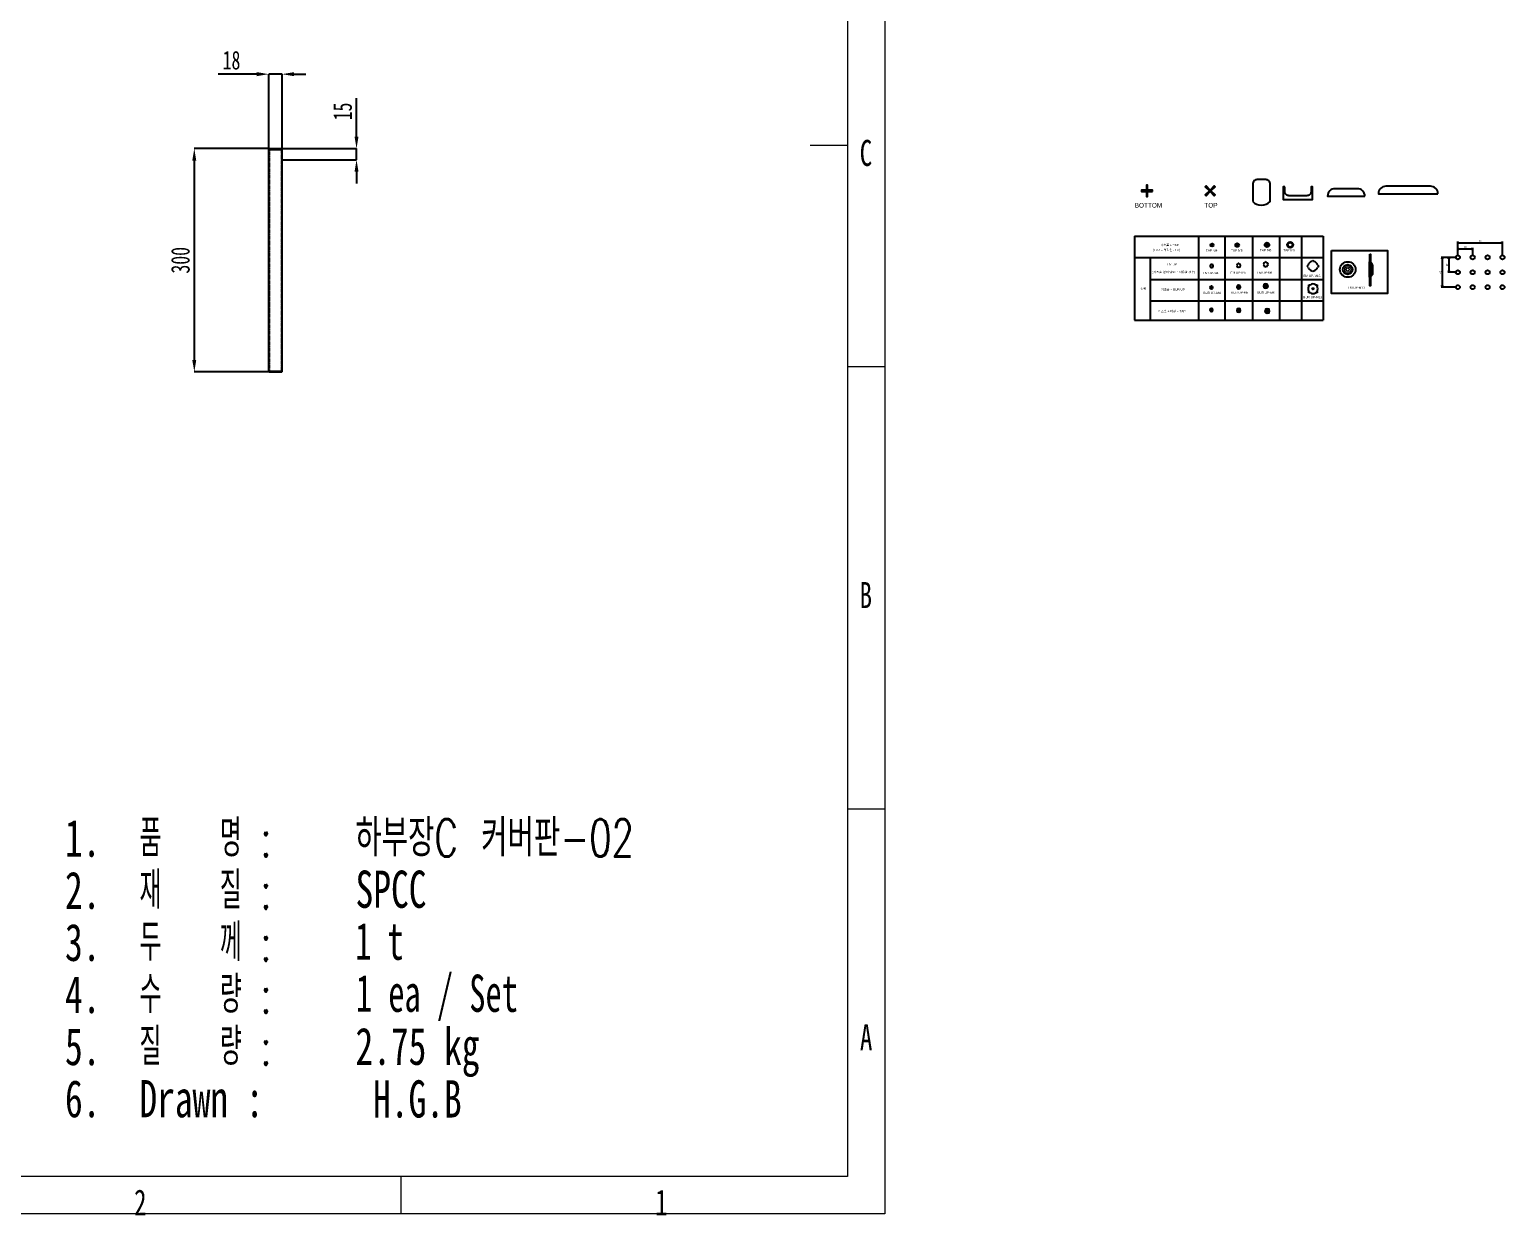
# Model space of a CAD drawing. Header units: millimetres. Extents: x 109 to 5041, y 147 to 3020.
# Drawn here: x 3059 to 5041, y 147 to 1741 of the extents above; entities that cross this region are included whole.
import ezdxf

# ---------------------------------------------------------------- set-up
doc = ezdxf.new("R2010")
doc.units = ezdxf.units.MM
doc.linetypes.add('HIDDEN', pattern=[1.905, 1.27, -0.635])
for name, color, linetype in [('SW_노트', 7, 'Continuous'), ('SW_치수', 1, 'Continuous'), ('SW_테두리', 7, 'Continuous'), ('숨은선', 2, 'HIDDEN'), ('자석', 1, 'Continuous')]:
    doc.layers.add(name, color=color, linetype=linetype)
doc.layers.add('외형선', color=7, linetype='Continuous', lineweight=25)
doc.styles.add('H', font='txt.shx')
doc.styles.add('SLDTEXTSTYLE0', font='TXT', dxfattribs={"width": 0.64})
doc.styles.add('SLDTEXTSTYLE1', font='TXT', dxfattribs={"width": 0.7})
doc.styles.add('SLDTEXTSTYLE2', font='TXT', dxfattribs={"width": 0.633333})
doc.styles.add('SLDTEXTSTYLE3', font='TXT', dxfattribs={"width": 0.585714, "bigfont": 'bigfont'})
doc.styles.add('SLDTEXTSTYLE4', font='TXT', dxfattribs={"width": 0.7, "bigfont": 'bigfont'})
doc.styles.get("Standard").update_dxf_attribs({"font": 'arial.ttf'})
doc.styles.add('골프존(맑은고딕)', font='malgun.ttf')
doc.dimstyles.new('RARERAW 1_1', dxfattribs={"dimscale": 0, "dimtxt": 2.5, "dimasz": 2, "dimexe": 1.5, "dimexo": 1.5, "dimgap": 1.2, "dimtad": 1, "dimdec": 1, "dimdsep": 46, "dimtxsty": '골프존(맑은고딕)', "dimblk": 'OPEN30', "dimcen": 0.09, "dimclrd": 1, "dimclre": 1, "dimclrt": 256, "dimadec": 0, "dimazin": 0, "dimtfac": 1, "dimtdec": 1, "dimtmove": 0, "dimatfit": 3, "dimldrblk": 'OPEN30', "dimfxl": 1, "dimtolj": 1, "dimtzin": 0, "dimarcsym": 0})
doc.dimstyles.new('SLDDIMSTYLE1', dxfattribs={"dimtxt": 25, "dimasz": 16, "dimexe": 0, "dimexo": 0.0625, "dimgap": 6.25, "dimtad": 1, "dimdec": 1, "dimrnd": 1e-09, "dimzin": 12, "dimdsep": 46, "dimtxsty": 'SLDTEXTSTYLE1', "dimsah": 1, "dimcen": 0.09, "dimadec": 0, "dimazin": 3, "dimtfac": 1, "dimtdec": 1, "dimtofl": 0, "dimtmove": 0, "dimatfit": 3, "dimfxl": 1, "dimfrac": 2, "dimtolj": 1, "dimtzin": 12, "dimarcsym": 0})
doc.dimstyles.new('SLDDIMSTYLE2', dxfattribs={"dimtxt": 25, "dimasz": 16, "dimexe": 0, "dimexo": 0.0625, "dimgap": 6.25, "dimtad": 1, "dimdec": 1, "dimrnd": 1e-09, "dimzin": 12, "dimdsep": 46, "dimtxsty": 'SLDTEXTSTYLE1', "dimsah": 1, "dimcen": 0.09, "dimadec": 0, "dimazin": 3, "dimtfac": 1, "dimtdec": 1, "dimtmove": 0, "dimatfit": 0, "dimfxl": 1, "dimfrac": 2, "dimtolj": 1, "dimtzin": 12, "dimarcsym": 0})

# ---------------------------------------------------------------- blocks, each defined once
blk = doc.blocks.new('*D22')
at = {"layer": 'Defpoints', "color": 0}
for p in [(3382, 1580.7), (3280.9, 1280.7), (3382, 1280.7)]:
    blk.add_point(p, dxfattribs=at)
at = {"layer": 'SW_치수', "color": 0, "lineweight": -2}
for p, q in [((3381.9, 1580.7), (3280.9, 1580.7)), ((3280.9, 1564.7), (3280.9, 1296.7)), ((3381.9, 1280.7), (3280.9, 1280.7))]:
    blk.add_line(p, q, dxfattribs=at)
at = {"layer": 'SW_치수', "color": 0}
for points in [[(3278.2, 1564.7), (3283.5, 1564.7), (3280.9, 1580.7)], [(3278.2, 1296.7), (3283.5, 1296.7), (3280.9, 1280.7)]]:
    blk.add_solid(points, dxfattribs=at)
at = {"layer": 'SW_치수', "color": 0, "insert": (3249.6, 1430.7), "char_height": 25, "attachment_point": 2, "rotation": 90, "style": 'SLDTEXTSTYLE1'}
blk.add_mtext('\\A1;300', dxfattribs=at)
blk = doc.blocks.new('*D23')
at = {"layer": 'Defpoints', "color": 0}
for p in [(3398.9, 1680.7), (3380.9, 1579.6), (3398.9, 1579.6)]:
    blk.add_point(p, dxfattribs=at)
at = {"layer": 'SW_치수', "color": 0, "lineweight": -2}
for p, q in [((3364.9, 1680.7), (3313, 1680.7)), ((3380.9, 1579.7), (3380.9, 1680.7)), ((3398.9, 1680.7), (3380.9, 1680.7)), ((3398.9, 1579.7), (3398.9, 1680.7)), ((3414.9, 1680.7), (3430.9, 1680.7))]:
    blk.add_line(p, q, dxfattribs=at)
at = {"layer": 'SW_치수', "color": 0}
for points in [[(3364.9, 1683.4), (3364.9, 1678), (3380.9, 1680.7)], [(3414.9, 1683.4), (3414.9, 1678), (3398.9, 1680.7)]]:
    blk.add_solid(points, dxfattribs=at)
at = {"layer": 'SW_치수', "color": 0, "insert": (3330.9, 1712), "char_height": 25, "attachment_point": 2, "style": 'SLDTEXTSTYLE1'}
blk.add_mtext('\\A1;18', dxfattribs=at)
blk = doc.blocks.new('*D24')
at = {"layer": 'Defpoints', "color": 0}
for p in [(3397.8, 1580.7), (3398.9, 1565.7), (3498.9, 1565.7)]:
    blk.add_point(p, dxfattribs=at)
at = {"layer": 'SW_치수', "color": 0, "lineweight": -2}
for p, q in [((3498.9, 1596.7), (3498.9, 1648.5)), ((3397.8, 1580.7), (3498.9, 1580.7)), ((3398.9, 1565.7), (3498.9, 1565.7)), ((3498.9, 1565.7), (3498.9, 1580.7)), ((3498.9, 1549.7), (3498.9, 1533.7))]:
    blk.add_line(p, q, dxfattribs=at)
at = {"layer": 'SW_치수', "color": 0}
for points in [[(3496.2, 1596.7), (3501.5, 1596.7), (3498.9, 1580.7)], [(3496.2, 1549.7), (3501.5, 1549.7), (3498.9, 1565.7)]]:
    blk.add_solid(points, dxfattribs=at)
at = {"layer": 'SW_치수', "color": 0, "insert": (3467.6, 1630.6), "char_height": 25, "attachment_point": 2, "rotation": 90, "style": 'SLDTEXTSTYLE1'}
blk.add_mtext('\\A1;15', dxfattribs=at)
blk = doc.blocks.new('RUBBER8010')
blk.add_lwpolyline([(40, -5, 0.414214), (30, 5), (-30, 5, 0.414214), (-40, -5), (40, -5, 0.414214)], format="xyb")
blk = doc.blocks.new('RUBBER5010')
blk.add_lwpolyline([(25, -5, 0.414214), (15, 5), (-15, 5, 0.414214), (-25, -5), (25, -5, 0.414214)], format="xyb")
blk = doc.blocks.new('MULT')
blk.add_lwpolyline([(-17.55, 8.4), (-19.75, 8.4), (-19.75, -8.4), (19.75, -8.4), (19.75, 8.4), (17.55, 8.4), (17.55, 2, -0.414214), (12.15, -3.4), (-12.15, -3.4, -0.414214), (-17.55, 2), (-17.55, 8.4)], format="xyb")
blk = doc.blocks.new('DOORSP')
blk.add_lwpolyline([(-11.75, -12.059903, 0.437455), (11.75, -12.059903), (11.75, 11.2, 0.414214), (5.75, 17.2), (-5.75, 17.2, 0.414214), (-11.75, 11.2), (-11.75, -12.059903, 0.437455)], format="xyb")
blk = doc.blocks.new('fgghjgdhj')
for p, q in [((316.6, -98.7), (316.1, -98.7)), ((316.1, -98.7), (316.1, -99.2)), ((320.1, -98.7), (319.6, -98.7)), ((320.1, -99.2), (320.1, -98.7)), ((316.1, -102.2), (316.1, -102.7)), ((316.1, -102.7), (316.6, -102.7)), ((319.6, -102.7), (320.1, -102.7)), ((320.1, -102.7), (320.1, -102.2))]:
    blk.add_line(p, q)
for start, end in [(53.1301, 126.8699), (143.1301, 216.8699), (233.1301, 306.8699), (323.1301, 36.8699)]:
    blk.add_arc((318.1, -100.7), 2.5, start, end)
blk = doc.blocks.new('gkgfgh')
at = {"linetype": 'Continuous'}
for p, q in [((352.9, -96.8), (352.1, -96.8)), ((352.1, -96.8), (352.1, -97.7)), ((357.1, -96.8), (356.2, -96.8)), ((357.1, -97.7), (357.1, -96.8)), ((352.1, -101), (352.1, -101.8)), ((352.1, -101.8), (352.9, -101.8)), ((356.2, -101.8), (357.1, -101.8)), ((357.1, -101.8), (357.1, -101))]:
    blk.add_line(p, q, dxfattribs=at)
for start, end in [(146.4427, 213.5573), (56.4427, 123.5573), (326.4427, 33.5573), (236.4427, 303.5573)]:
    blk.add_arc((354.6, -99.3), 3, start, end, dxfattribs=at)
blk = doc.blocks.new('M4 버링탭')
at = {"color": 2}
for p, q in [((2252.3, 1771.4), (2249.3, 1768.4)), ((2252.3, 1768.4), (2249.3, 1771.4))]:
    blk.add_line(p, q, dxfattribs=at)
at = {"linetype": 'Continuous'}
blk.add_lwpolyline([(2249.3, 1768.4), (2249.5, 1768.4, 0.377964), (2252.1, 1768.4), (2252.3, 1768.4), (2252.3, 1768.6, 0.377964), (2252.3, 1771.2), (2252.3, 1771.4), (2252.1, 1771.4, 0.377964), (2249.5, 1771.4), (2249.3, 1771.4), (2249.3, 1771.2, 0.377964), (2249.3, 1768.6)], format="xyb", close=True, dxfattribs=at)
blk.add_circle((2250.8, 1769.9), 1)
blk = doc.blocks.new('M5 버링탭')
at = {"color": 2}
for p, q in [((615.2, 44.5), (619.2, 48.5)), ((619.2, 44.5), (615.2, 48.5))]:
    blk.add_line(p, q, dxfattribs=at)
blk.add_lwpolyline([(618.7, 48.5, 0.333333), (615.7, 48.5), (615.2, 48.5), (615.2, 48, 0.333333), (615.2, 45), (615.2, 44.5), (615.7, 44.5, 0.333333), (618.7, 44.5), (619.2, 44.5), (619.2, 45, 0.333333), (619.2, 48), (619.2, 48.5), (618.7, 48.5, 0.333333)], format="xyb")
blk.add_circle((617.2, 46.5), 1.25)
blk = doc.blocks.new('M6 버링탭')
at = {"color": 2}
for p, q in [((657.9, 48.2), (652.9, 43.2)), ((657.9, 43.2), (652.9, 48.2))]:
    blk.add_line(p, q, dxfattribs=at)
at = {"linetype": 'Continuous'}
blk.add_lwpolyline([(652.9, 43.2), (653.8, 43.2, 0.301511), (657.1, 43.2), (657.9, 43.2), (657.9, 44, 0.301511), (657.9, 47.3), (657.9, 48.2), (657.1, 48.2, 0.301511), (653.8, 48.2), (652.9, 48.2), (652.9, 47.3, 0.301511), (652.9, 44)], format="xyb", close=True, dxfattribs=at)
blk.add_circle((655.4, 45.7), 1.5)
blk = doc.blocks.new('M4 TAP')
at = {"color": 7}
for radius in [2, 1.5]:
    blk.add_circle((2351.5, 1935.6), radius, dxfattribs=at)
blk.add_circle((2351.5, 1935.6), 1)
blk = doc.blocks.new('M5 TAP')
at = {"color": 7}
for radius in [2.5, 2]:
    blk.add_circle((2385.4, 1935.6), radius, dxfattribs=at)
blk.add_circle((2385.4, 1935.6), 1.25)
blk = doc.blocks.new('M6 TAP')
at = {"color": 7}
for radius in [3, 2.5]:
    blk.add_circle((2425.3, 1935.9), radius, dxfattribs=at)
blk.add_circle((2425.3, 1935.9), 1.5)
blk = doc.blocks.new('M8 TAP')
at = {"color": 7}
for radius in [4, 3.5, 3]:
    blk.add_circle((2456.5, 1935.9), radius, dxfattribs=at)
blk = doc.blocks.new('FDZGWAERTAWETFDZG4')
at = {"color": 3}
for p, q in [((2575, 1891.5), (2576.2, 1891.5)), ((2577.7, 1887.5), (2575, 1891.5)), ((2578.9, 1887.5), (2576.2, 1891.5)), ((2577.7, 1887.5), (2578.9, 1887.5)), ((2577.7, 1887.5), (2577.7, 1874.5)), ((2578.9, 1887.5), (2578.9, 1874.5)), ((2577.7, 1874.5), (2575, 1870.5)), ((2575, 1870.5), (2576.2, 1870.5)), ((2578.9, 1874.5), (2576.2, 1870.5)), ((2577.7, 1874.5), (2578.9, 1874.5))]:
    blk.add_line(p, q, dxfattribs=at)
at = {"color": 252}
blk.add_line((2575, 1870.5), (2575, 1891.5), dxfattribs=at)
blk = doc.blocks.new('BUR UP-M13')
for p, q in [((2493.3, 1858.6), (2493.3, 1860.6)), ((2493.3, 1860.6), (2495.3, 1860.6)), ((2493.3, 1849.6), (2493.3, 1851.6)), ((2495.3, 1849.6), (2493.3, 1849.6)), ((2502.3, 1860.6), (2504.3, 1860.6)), ((2504.3, 1849.6), (2502.3, 1849.6)), ((2504.3, 1860.6), (2504.3, 1858.6)), ((2504.3, 1851.6), (2504.3, 1849.6))]:
    blk.add_line(p, q)
blk.add_circle((2498.8, 1855.1), 1)
for start, end in [(147.7958, 212.2042), (57.7958, 122.2042), (237.7958, 302.2042), (327.7958, 32.2042)]:
    blk.add_arc((2498.8, 1855.1), 6.5, start, end)
blk = doc.blocks.new('EM UP-M13')
for p, q in [((2490.9, 1885.6), (2492.4, 1887.1)), ((2492.4, 1884.2), (2490.9, 1885.6)), ((2497.3, 1892), (2498.7, 1893.4)), ((2498.7, 1893.4), (2500.2, 1892)), ((2505.1, 1887.1), (2506.5, 1885.6)), ((2506.5, 1885.6), (2505.1, 1884.2)), ((2498.7, 1877.9), (2497.3, 1879.3)), ((2500.2, 1879.3), (2498.7, 1877.9))]:
    blk.add_line(p, q)
for start, end in [(102.7958, 167.2042), (192.7958, 257.2042), (12.7958, 77.2042), (282.7958, 347.2042)]:
    blk.add_arc((2498.7, 1885.6), 6.5, start, end)
blk = doc.blocks.new('자석 12파이 3T')
at = {"layer": '자석', "linetype": 'Continuous', "lineweight": 15, "ltscale": 5}
for p, q in [((5032.6, 7348.8), (5029.6, 7348.8)), ((5029.6, 7336.9), (5029.6, 7348.8)), ((5030.6, 7344.9), (5029.6, 7344.9)), ((5029.6, 7340.8), (5030.6, 7340.8)), ((5029.6, 7336.9), (5032.6, 7336.9)), ((5032.6, 7347), (5030.6, 7344.9)), ((5030.6, 7344.9), (5030.6, 7340.8)), ((5030.6, 7340.8), (5032.6, 7338.8)), ((5032.6, 7336.9), (5032.6, 7348.8))]:
    blk.add_line(p, q, dxfattribs=at)
blk = doc.blocks.new('GVUYHTRDY')
at = {"layer": '자석', "linetype": 'Continuous', "lineweight": 15, "ltscale": 25}
for radius in [6, 4.1, 2.1]:
    blk.add_circle((2608.3, 1876.3), radius, dxfattribs=at)
blk = doc.blocks.new('_Open30')
at = {"color": 0, "linetype": 'ByBlock', "lineweight": -2}
for p, q in [((-1, 0.27), (0, 0)), ((0, 0), (-1, -0.27)), ((0, 0), (-1, 0))]:
    blk.add_line(p, q, dxfattribs=at)
blk = doc.blocks.new('*D52')
at = {"color": 1, "lineweight": -2}
for p, q in [((4978.6, 1436.1), (4978.6, 1447.4)), ((4998.6, 1436.1), (4998.6, 1447.4)), ((4980.6, 1445.9), (4996.6, 1445.9))]:
    blk.add_line(p, q, dxfattribs=at)
at = {"layer": 'Defpoints', "color": 0}
for p in [(4978.6, 1434.6), (4998.6, 1445.9), (4998.6, 1434.6)]:
    blk.add_point(p, dxfattribs=at)
at = {"color": 1, "lineweight": -2, "xscale": 2, "yscale": 2, "zscale": 2, "rotation": 180}
blk.add_blockref('_Open30', (4978.6, 1445.9), dxfattribs=at)
at = {"color": 1, "lineweight": -2, "xscale": 2, "yscale": 2, "zscale": 2}
blk.add_blockref('_Open30', (4998.6, 1445.9), dxfattribs=at)
at = {"insert": (4988.6, 1448.4), "char_height": 2.5, "attachment_point": 5, "style": '골프존(맑은고딕)'}
blk.add_mtext('\\A1;20', dxfattribs=at)
blk = doc.blocks.new('*D53')
at = {"color": 1, "lineweight": -2}
for p, q in [((4977.1, 1434.6), (4965, 1434.6)), ((4966.5, 1432.6), (4966.5, 1416.6)), ((4977.1, 1414.6), (4965, 1414.6))]:
    blk.add_line(p, q, dxfattribs=at)
at = {"layer": 'Defpoints', "color": 0}
for p in [(4978.6, 1434.6), (4966.5, 1414.6), (4978.6, 1414.6)]:
    blk.add_point(p, dxfattribs=at)
at = {"color": 1, "lineweight": -2, "xscale": 2, "yscale": 2, "zscale": 2}
for p, rotation in [((4966.5, 1434.6), 90), ((4966.5, 1414.6), 270)]:
    blk.add_blockref('_Open30', p, dxfattribs=dict(at, rotation=rotation))
at = {"insert": (4964, 1424.6), "char_height": 2.5, "attachment_point": 5, "rotation": 90, "style": '골프존(맑은고딕)'}
blk.add_mtext('\\A1;20', dxfattribs=at)
blk = doc.blocks.new('*D54')
at = {"color": 1, "lineweight": -2}
for p, q in [((4978.6, 1436.1), (4978.6, 1455.7)), ((4980.6, 1454.2), (5036.6, 1454.2)), ((5038.6, 1436.1), (5038.6, 1455.7))]:
    blk.add_line(p, q, dxfattribs=at)
at = {"layer": 'Defpoints', "color": 0}
for p in [(5038.6, 1454.2), (4978.6, 1434.6), (5038.6, 1434.6)]:
    blk.add_point(p, dxfattribs=at)
at = {"color": 1, "lineweight": -2, "xscale": 2, "yscale": 2, "zscale": 2, "rotation": 180}
blk.add_blockref('_Open30', (4978.6, 1454.2), dxfattribs=at)
at = {"color": 1, "lineweight": -2, "xscale": 2, "yscale": 2, "zscale": 2}
blk.add_blockref('_Open30', (5038.6, 1454.2), dxfattribs=at)
at = {"insert": (5008.6, 1456.7), "char_height": 2.5, "attachment_point": 5, "style": '골프존(맑은고딕)'}
blk.add_mtext('\\A1;60', dxfattribs=at)
blk = doc.blocks.new('*D55')
at = {"color": 1, "lineweight": -2}
for p, q in [((4977.1, 1434.6), (4956.3, 1434.6)), ((4957.8, 1432.6), (4957.8, 1396.6)), ((4977.1, 1394.6), (4956.3, 1394.6))]:
    blk.add_line(p, q, dxfattribs=at)
at = {"layer": 'Defpoints', "color": 0}
for p in [(4978.6, 1434.6), (4957.8, 1394.6), (4978.6, 1394.6)]:
    blk.add_point(p, dxfattribs=at)
at = {"color": 1, "lineweight": -2, "xscale": 2, "yscale": 2, "zscale": 2}
for p, rotation in [((4957.8, 1434.6), 90), ((4957.8, 1394.6), 270)]:
    blk.add_blockref('_Open30', p, dxfattribs=dict(at, rotation=rotation))
at = {"insert": (4955.3, 1414.6), "char_height": 2.5, "attachment_point": 5, "rotation": 90, "style": '골프존(맑은고딕)'}
blk.add_mtext('\\A1;40', dxfattribs=at)

msp = doc.modelspace()

# ---------------------------------------------------------------- linework, layer by layer
at = {"color": 7}
for p, q in [((4544.08, 1463.06), (4768.42, 1463.06)), ((4544.08, 1463.06), (4544.08, 1350.22)), ((4630.41, 1463.06), (4630.41, 1350.22)), ((4665.5, 1463.06), (4665.5, 1350.22)), ((4702.64, 1463.06), (4702.64, 1350.22)), ((4738.97, 1463.06), (4738.97, 1350.22)), ((4768.42, 1463.06), (4768.42, 1350.22)), ((4797.87, 1463.06), (4797.87, 1350.22)), ((4544.08, 1434.35), (4768.42, 1434.35)), ((4565.1, 1434.35), (4565.1, 1350.22)), ((4565.1, 1404.91), (4768.42, 1404.91)), ((4682.58, 1396.68), (4682.08, 1396.68)), ((4682.08, 1396.68), (4682.08, 1396.18)), ((4682.08, 1393.18), (4682.08, 1392.68)), ((4682.08, 1392.68), (4682.58, 1392.68)), ((4686.08, 1396.68), (4685.58, 1396.68)), ((4685.58, 1392.68), (4686.08, 1392.68)), ((4686.08, 1396.18), (4686.08, 1396.68)), ((4686.08, 1392.68), (4686.08, 1393.18)), ((4565.1, 1376.2), (4768.42, 1376.2)), ((4544.08, 1350.22), (4768.42, 1350.22))]:
    msp.add_line(p, q, dxfattribs=at)
for p, q in [((4768.42, 1463.06), (4797.87, 1463.06)), ((4768.42, 1434.35), (4797.87, 1434.35)), ((4768.42, 1404.91), (4797.87, 1404.91)), ((4768.42, 1376.2), (4797.87, 1376.2)), ((4768.42, 1350.22), (4797.87, 1350.22))]:
    msp.add_line(p, q)
at = {"color": 7, "linetype": 'Continuous'}
for p, q in [((4646.27, 1395.62), (4646.09, 1395.62)), ((4646.09, 1395.62), (4646.09, 1395.45)), ((4646.09, 1392.8), (4646.09, 1392.62)), ((4646.09, 1392.62), (4646.27, 1392.62)), ((4649.09, 1395.62), (4648.92, 1395.62)), ((4648.92, 1392.62), (4649.09, 1392.62)), ((4649.09, 1395.45), (4649.09, 1395.62)), ((4649.09, 1392.62), (4649.09, 1392.8)), ((4718.92, 1398.55), (4718.08, 1398.55)), ((4718.08, 1398.55), (4718.08, 1397.71)), ((4718.08, 1394.39), (4718.08, 1393.55)), ((4718.08, 1393.55), (4718.92, 1393.55)), ((4723.08, 1398.55), (4722.24, 1398.55)), ((4722.24, 1393.55), (4723.08, 1393.55)), ((4723.08, 1397.71), (4723.08, 1398.55)), ((4723.08, 1393.55), (4723.08, 1394.39))]:
    msp.add_line(p, q, dxfattribs=at)
at = {"linetype": 'Continuous'}
for points in [[(4568.52, 1523.2), (4568.52, 1524.7), (4561.79, 1524.7), (4561.79, 1531.43), (4560.29, 1531.43), (4560.29, 1524.7), (4553.55, 1524.7), (4553.55, 1523.2), (4560.29, 1523.2), (4560.29, 1516.46), (4561.79, 1516.46), (4561.79, 1523.2)], [(4646.95, 1523.99), (4652.42, 1529.46), (4651.36, 1530.52), (4645.89, 1525.05), (4640.42, 1530.52), (4639.36, 1529.46), (4644.83, 1523.99), (4639.36, 1518.52), (4640.42, 1517.46), (4645.89, 1522.93), (4651.36, 1517.46), (4652.42, 1518.52)]]:
    msp.add_lwpolyline(points, close=True, dxfattribs=at)
for points in [[(4703, 1509.8, 0.437455), (4726.5, 1509.8), (4726.5, 1533.05, 0.414214), (4720.5, 1539.05), (4709, 1539.05, 0.414214), (4703, 1533.05), (4703, 1509.8, 0.437455)], [(4746.27, 1529.19), (4744.07, 1529.19), (4744.07, 1512.39), (4783.57, 1512.39), (4783.57, 1529.19), (4781.37, 1529.19), (4781.37, 1522.79, -0.414214), (4775.97, 1517.39), (4751.67, 1517.39, -0.414214), (4746.27, 1522.79), (4746.27, 1529.19)], [(4853.69, 1516.81, 0.414214), (4843.69, 1526.81), (4813.69, 1526.81, 0.414214), (4803.69, 1516.81), (4853.69, 1516.81, 0.414214)], [(4951.89, 1520.01, 0.414214), (4941.89, 1530.01), (4881.89, 1530.01, 0.414214), (4871.89, 1520.01), (4951.89, 1520.01, 0.414214)]]:
    msp.add_lwpolyline(points, format="xyb")
msp.add_lwpolyline([(4808.85, 1443.65), (4884.19, 1443.65), (4884.19, 1385.9), (4808.85, 1385.9)], close=True)
at = {"color": 3}
msp.add_lwpolyline([(4860.19, 1438.85), (4861.39, 1438.85), (4861.39, 1396.44), (4860.19, 1396.44)], close=True, dxfattribs=at)
at = {"linetype": 'Continuous'}
msp.add_lwpolyline([(4649.96, 1423.04), (4649.83, 1423.16, 0.3779645), (4647.96, 1425.03), (4647.84, 1425.16), (4647.71, 1425.03, 0.3779645), (4645.84, 1423.16), (4645.71, 1423.04), (4645.84, 1422.91, 0.3779645), (4647.71, 1421.04), (4647.84, 1420.92), (4647.96, 1421.04, 0.3779645), (4649.83, 1422.91)], format="xyb", close=True, dxfattribs=at)
for centre, radius in [((4830.69, 1418.28), 10.5), ((4978.6, 1434.57), 2.75), ((4998.6, 1434.57), 2.75), ((5018.6, 1434.57), 2.75), ((5038.6, 1434.57), 2.75), ((4830.69, 1418.28), 6.5), ((4978.6, 1414.57), 2.75), ((4998.6, 1414.57), 2.75), ((5018.6, 1414.57), 2.75), ((5038.6, 1414.57), 2.75), ((4647.59, 1394.12), 1), ((4684.08, 1394.68), 1.25), ((4720.58, 1396.05), 1.5), ((4978.6, 1394.57), 2.75), ((4998.6, 1394.57), 2.75), ((5018.6, 1394.57), 2.75), ((5038.6, 1394.57), 2.75)]:
    msp.add_circle(centre, radius)
at = {"color": 7, "linetype": 'Continuous'}
for centre, radius, start, end in [((4647.59, 1394.12), 2, 138.59038, 221.40962), ((4647.59, 1394.12), 2, 48.59038, 131.40962), ((4647.59, 1394.12), 2, 228.59038, 311.40962), ((4647.59, 1394.12), 2, 318.59038, 41.40962), ((4720.58, 1396.05), 3, 146.44269, 213.55731), ((4720.58, 1396.05), 3, 56.44269, 123.55731), ((4720.58, 1396.05), 3, 236.44269, 303.55731), ((4720.58, 1396.05), 3, 326.44269, 33.55731)]:
    msp.add_arc(centre, radius, start, end, dxfattribs=at)
at = {"color": 7}
for start, end in [(143.13014, 216.86986), (53.13014, 126.86986), (233.13014, 306.86986), (323.13014, 36.86986)]:
    msp.add_arc((4684.08, 1394.68), 2.5, start, end, dxfattribs=at)
at = {"linetype": 'Continuous'}
for p in [(4561.04, 1523.95), (4645.89, 1523.99)]:
    msp.add_point(p, dxfattribs=at)
at = {"layer": 'SW_테두리', "linetype": 'Continuous', "lineweight": 18}
for p, q in [((4208.53, 3019.8), (4208.53, 149.8)), ((4158.53, 2969.8), (4158.53, 199.8)), ((4158.54, 1584.8), (4108.52, 1584.8)), ((4158.53, 1287.8), (4208.53, 1287.8)), ((4158.53, 693.8), (4208.53, 693.8)), ((4158.53, 199.8), (158.53, 199.8)), ((3558.53, 199.8), (3558.53, 149.8)), ((4208.53, 149.8), (108.53, 149.8))]:
    msp.add_line(p, q, dxfattribs=at)
at = {"layer": '숨은선'}
for p, q in [((3381.86, 1281.81), (3381.86, 1579.61)), ((3397.86, 1579.61), (3397.86, 1579.54)), ((3398.86, 1579.54), (3397.86, 1579.54)), ((3397.86, 1579.54), (3397.86, 1281.88)), ((3398.86, 1565.71), (3397.86, 1565.71)), ((3398.86, 1565.64), (3397.86, 1565.64)), ((3398.86, 1558.21), (3397.86, 1558.21)), ((3397.86, 1553.21), (3398.86, 1553.21)), ((3398.86, 1308.21), (3397.86, 1308.21)), ((3397.86, 1303.21), (3398.86, 1303.21)), ((3398.86, 1295.78), (3397.86, 1295.78)), ((3398.86, 1295.71), (3397.86, 1295.71)), ((3398.86, 1281.88), (3397.86, 1281.88)), ((3397.86, 1281.81), (3397.86, 1281.88))]:
    msp.add_line(p, q, dxfattribs=at)
at = {"layer": '외형선'}
for p, q in [((3380.86, 1579.61), (3381.96, 1579.61)), ((3380.86, 1281.81), (3380.86, 1579.61)), ((3381.96, 1580.71), (3381.96, 1579.71)), ((3381.96, 1580.71), (3397.76, 1580.71)), ((3381.96, 1579.71), (3397.76, 1579.71)), ((3381.96, 1579.61), (3397.76, 1579.61)), ((3397.76, 1580.71), (3397.76, 1579.71)), ((3398.86, 1579.61), (3397.86, 1579.61)), ((3398.86, 1579.61), (3398.86, 1579.54)), ((3398.86, 1281.88), (3398.86, 1579.54)), ((3381.96, 1281.81), (3380.86, 1281.81)), ((3381.96, 1281.81), (3397.76, 1281.81)), ((3381.96, 1280.71), (3381.96, 1281.71)), ((3381.96, 1281.71), (3397.76, 1281.71)), ((3381.96, 1280.71), (3397.76, 1280.71)), ((3397.76, 1280.71), (3397.76, 1281.71)), ((3398.86, 1281.81), (3397.86, 1281.81)), ((3398.86, 1281.81), (3398.86, 1281.88))]:
    msp.add_line(p, q, dxfattribs=at)
for points, knots in [([(3381.96, 1580.71), (3381.67, 1580.71), (3381.39, 1580.6), (3381.08, 1580.29), (3381, 1580.17), (3380.89, 1579.9), (3380.86, 1579.76), (3380.86, 1579.61)], [0, 0, 0, 0, 0.5, 0.5, 0.75, 0.75, 1, 1, 1, 1]), ([(3381.96, 1579.71), (3381.94, 1579.71), (3381.91, 1579.7), (3381.87, 1579.67), (3381.86, 1579.64), (3381.86, 1579.61)], [0, 0, 0, 0, 0.5, 0.5, 1, 1, 1, 1]), ([(3398.86, 1579.61), (3398.86, 1579.76), (3398.83, 1579.9), (3398.72, 1580.17), (3398.64, 1580.29), (3398.44, 1580.49), (3398.32, 1580.57), (3398.05, 1580.68), (3397.91, 1580.71), (3397.76, 1580.71)], [0, 0, 0, 0, 0.25, 0.25, 0.5, 0.5, 0.75, 0.75, 1, 1, 1, 1]), ([(3397.86, 1579.61), (3397.86, 1579.64), (3397.85, 1579.67), (3397.81, 1579.7), (3397.79, 1579.71), (3397.76, 1579.71)], [0, 0, 0, 0, 0.5, 0.5, 1, 1, 1, 1]), ([(3397.76, 1579.61), (3397.91, 1579.61), (3398.05, 1579.6), (3398.32, 1579.59), (3398.44, 1579.58), (3398.64, 1579.57), (3398.72, 1579.57), (3398.83, 1579.55), (3398.86, 1579.55), (3398.86, 1579.54)], [0, 0, 0, 0, 0.25, 0.25, 0.5, 0.5, 0.75, 0.75, 1, 1, 1, 1]), ([(3380.86, 1281.81), (3380.86, 1281.52), (3380.98, 1281.24), (3381.29, 1280.93), (3381.41, 1280.85), (3381.68, 1280.74), (3381.82, 1280.71), (3381.96, 1280.71)], [0, 0, 0, 0, 0.5, 0.5, 0.75, 0.75, 1, 1, 1, 1]), ([(3381.86, 1281.81), (3381.86, 1281.79), (3381.87, 1281.76), (3381.91, 1281.72), (3381.94, 1281.71), (3381.96, 1281.71)], [0, 0, 0, 0, 0.5, 0.5, 1, 1, 1, 1]), ([(3398.86, 1281.88), (3398.86, 1281.88), (3398.83, 1281.87), (3398.72, 1281.86), (3398.64, 1281.85), (3398.44, 1281.84), (3398.32, 1281.84), (3398.05, 1281.83), (3397.91, 1281.82), (3397.76, 1281.81)], [0, 0, 0, 0, 0.25, 0.25, 0.5, 0.5, 0.75, 0.75, 1, 1, 1, 1]), ([(3397.76, 1281.71), (3397.79, 1281.71), (3397.81, 1281.72), (3397.85, 1281.76), (3397.86, 1281.79), (3397.86, 1281.81)], [0, 0, 0, 0, 0.5, 0.5, 1, 1, 1, 1]), ([(3397.76, 1280.71), (3397.91, 1280.71), (3398.05, 1280.74), (3398.32, 1280.85), (3398.44, 1280.93), (3398.64, 1281.14), (3398.72, 1281.26), (3398.83, 1281.53), (3398.86, 1281.67), (3398.86, 1281.81)], [0, 0, 0, 0, 0.25, 0.25, 0.5, 0.5, 0.75, 0.75, 1, 1, 1, 1])]:
    msp.add_open_spline(points, degree=3, knots=knots, dxfattribs=at)

# ---------------------------------------------------------------- block references
at = {"color": 4}
for name, p in [('DOORSP', (4714.75, 1521.85)), ('MULT', (4763.82, 1520.79)), ('RUBBER5010', (4828.69, 1521.81)), ('RUBBER8010', (4911.89, 1525.01))]:
    msp.add_blockref(name, p, dxfattribs=at)
for name, p in [('M4 TAP', (2296.86, -484.54)), ('M5 TAP', (2296.86, -484.54)), ('M6 TAP', (2296.86, -484.54)), ('M8 TAP', (2296.86, -484.54)), ('EM UP-M13', (2285.16, -462.74)), ('FDZGWAERTAWETFDZG4', (2285.16, -462.74)), ('GVUYHTRDY', (2222.39, -458.04)), ('BUR UP-M13', (2285.16, -462.74)), ('M4 버링탭', (2396.69, -405.99))]:
    msp.add_blockref(name, p)
at = {"color": 7, "rotation": 45}
for name, p in [('fgghjgdhj', (4387.88, 1269.97)), ('gkgfgh', (4399.54, 1244.57))]:
    msp.add_blockref(name, p, dxfattribs=at)
at = {"xscale": -1}
msp.add_blockref('자석 12파이 3T', (9892.49, -5924.57), dxfattribs=at)
at = {"color": 64}
for name in ['M5 버링탭', 'M6 버링탭']:
    msp.add_blockref(name, (4067.1, 1316.86), dxfattribs=at)

# ---------------------------------------------------------------- texts
at = {"color": 7}
for s, p in [('기초홀 + TAP', (4579.18, 1449.63)), ('(TAP = 외각원 - 1.0)', (4568.95, 1442.94)), ('TAP-M4', (4640.08, 1442.38)), ('TAP-M5', (4673.92, 1442.39)), ('TAP-M6', (4712.72, 1442.83)), ('TAP-M8', (4744.18, 1442.85)), ('(기초홀 없이 엠보로 사용할 경우)', (4568.14, 1413.24)), ('EM UP', (4587.94, 1423.72)), ('EM UP-M4', (4636.27, 1412.06)), ('EM UP-M5', (4673.23, 1412.47)), ('EM UP-M6', (4708.78, 1412.51)), ('EM UP-M13', (4771.11, 1408.19)), ('상향', (4552.22, 1390.83)), ('기초홀 + BUR UP', (4579.7, 1389.88)), ('BUR UP-M4', (4636.97, 1385.28)), ('BUR UP-M5', (4673.92, 1385.7)), ('BUR UP-M6', (4709.47, 1385.74)), ('EM UP-M13', (4830.83, 1392.38)), ('BUR UP-M13', (4770.86, 1379.67)), ('기초홀 + 버링 + TAP', (4575.78, 1360.72))]:
    msp.add_text(s, height=3, dxfattribs=at).set_placement(p)
at = {"char_height": 6.25, "attachment_point": 1, "style": 'H'}
for s, insert in [('{\\fGulim|b0|i0|c129|p50;BOTTOM}', (4544.49, 1507.7)), ('{\\fGulim|b0|i0|c129|p50;TOP}', (4638.03, 1507.7))]:
    msp.add_mtext_dynamic_manual_height_columns(s, width=183.0337, gutter_width=312.5, heights=[0], dxfattribs=dict(at, insert=insert))
at = {"layer": 'SW_노트', "char_height": 50}
for s, insert, attachment_point, style in [('1.', (3107.17, 679.38), 1, 'SLDTEXTSTYLE1'), ('품   명 :', (3207.17, 679.38), 1, 'SLDTEXTSTYLE3'), ('하부장C 커버판-02', (3497.32, 679.69), 1, 'SLDTEXTSTYLE4'), ('2.', (3107.17, 609.38), 1, 'SLDTEXTSTYLE1'), ('재   질 :', (3207.17, 609.38), 1, 'SLDTEXTSTYLE3'), ('SPCC', (3497.58, 610.77), 1, 'SLDTEXTSTYLE1'), ('3.', (3107.17, 539.38), 1, 'SLDTEXTSTYLE1'), ('두   께 :', (3207.17, 539.38), 1, 'SLDTEXTSTYLE3'), ('1 t', (3497.34, 541), 1, 'SLDTEXTSTYLE2'), ('4.', (3107.17, 469.38), 1, 'SLDTEXTSTYLE1'), ('수   량 :', (3207.17, 469.38), 1, 'SLDTEXTSTYLE3'), ('1 ea / Set', (3497.98, 471.02), 1, 'SLDTEXTSTYLE0'), ('5.', (3107.17, 399.38), 1, 'SLDTEXTSTYLE1'), ('질   량 :', (3207.17, 399.38), 1, 'SLDTEXTSTYLE3'), ('2.75 kg', (3497.46, 399.75), 1, 'SLDTEXTSTYLE1'), ('6.', (3107.17, 329.38), 1, 'SLDTEXTSTYLE1'), ('Drawn :', (3207.17, 329.38), 1, 'SLDTEXTSTYLE1'), ('H.G.B', (3580.66, 329.03), 2, 'SLDTEXTSTYLE1')]:
    msp.add_mtext(s, dxfattribs=dict(at, insert=insert, attachment_point=attachment_point, style=style))
at = {"layer": 'SW_테두리', "char_height": 35, "attachment_point": 2, "style": 'SLDTEXTSTYLE1'}
for s, insert in [('C', (4183.31, 1592.41)), ('B', (4183.21, 998.41)), ('A', (4183.64, 404.41)), ('2', (3208.31, 182.41)), ('1', (3908.53, 182.41))]:
    msp.add_mtext(s, dxfattribs=dict(at, insert=insert))

# ---------------------------------------------------------------- dimensions: what is measured, and where the dimension line sits
for base, p2, picture, middle in [((5038.6, 1454.2), (5038.6, 1434.57), '*D54', (5008.6, 1456.69)), ((4998.6, 1445.93), (4998.6, 1434.57), '*D52', (4988.6, 1448.42))]:
    dim = msp.add_linear_dim(base=base, p1=(4978.6, 1434.57), p2=p2, dimstyle='RARERAW 1_1', override={"dimscale": 1})
    dim.commit()
    dim.dimension.update_dxf_attribs({"geometry": picture, "text_midpoint": middle})
for base, p2, picture, middle in [((4957.84, 1394.57), (4978.6, 1394.57), '*D55', (4955.34, 1414.57)), ((4966.48, 1414.57), (4978.6, 1414.57), '*D53', (4963.99, 1424.57))]:
    dim = msp.add_linear_dim(base=base, p1=(4978.6, 1434.57), p2=p2, angle=90, dimstyle='RARERAW 1_1', override={"dimscale": 1})
    dim.commit()
    dim.dimension.update_dxf_attribs({"geometry": picture, "text_midpoint": middle})
at = {"layer": 'SW_치수'}
dim = msp.add_linear_dim(base=(3398.86, 1680.72), p1=(3380.86, 1579.61), p2=(3398.86, 1579.61), dimstyle='SLDDIMSTYLE2', dxfattribs=at)
dim.commit()
dim.dimension.update_dxf_attribs({"geometry": '*D23', "text_midpoint": (3330.95, 1680.72), "dimtype": 160})
for base, p1, p2, dimstyle, picture, middle in [((3498.87, 1565.71), (3397.76, 1580.71), (3398.86, 1565.71), 'SLDDIMSTYLE2', '*D24', (3498.87, 1630.63)), ((3280.86, 1280.71), (3381.96, 1580.71), (3381.96, 1280.71), 'SLDDIMSTYLE1', '*D22', (3280.86, 1430.71))]:
    dim = msp.add_linear_dim(base=base, p1=p1, p2=p2, angle=90, dimstyle=dimstyle, dxfattribs=at)
    dim.commit()
    dim.dimension.update_dxf_attribs({"geometry": picture, "text_midpoint": middle, "dimtype": 160})

doc.saveas('drawing.dxf')
